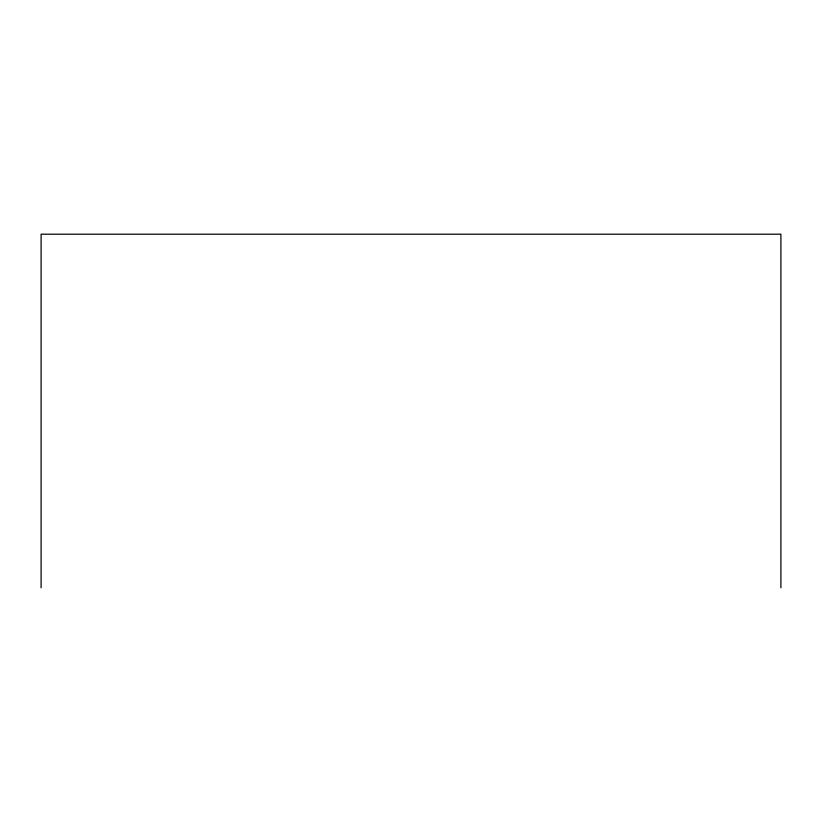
<?xml version="1.0" encoding="UTF-8"?>
<svg xmlns="http://www.w3.org/2000/svg" width="822" height="822" viewBox="0 0 822 822"><rect width="100%" height="100%" fill="white"/><g stroke="black" fill="none" stroke-linecap="round" stroke-linejoin="round"><path stroke-width="1.23" d="M780.9 587.802L780.9 234.198L41.1 234.198L41.1 587.802"/></g></svg>
